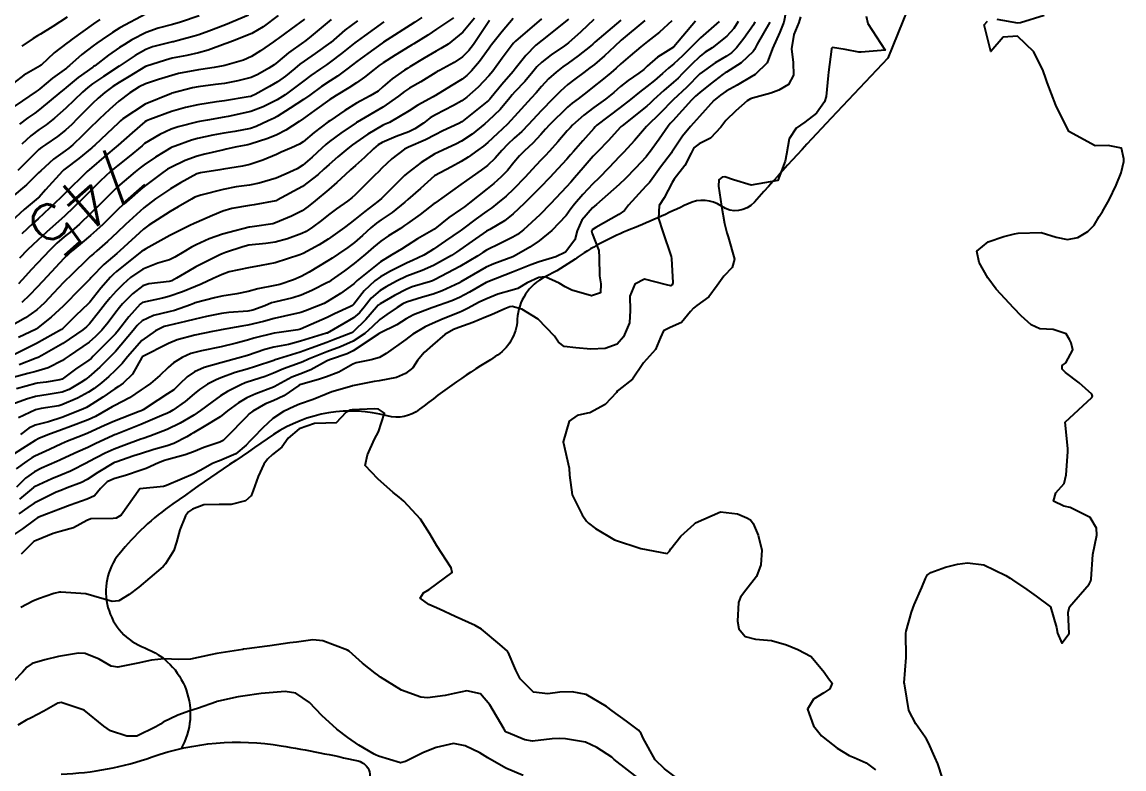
# Model space of a CAD drawing. Header units: metres. Extents: x 318500 to 325275, y 7408834 to 7428799.
# Drawn here: x 319879.8 to 319963.3, y 7410857.1 to 7410913.7 of the extents above; entities that cross this region are included whole.
import ezdxf
from ezdxf.enums import TextEntityAlignment as Align

# ---------------------------------------------------------------- set-up
doc = ezdxf.new("R2010")
doc.units = ezdxf.units.M
doc.header["$MEASUREMENT"] = 0
for name, color, linetype in [('Cotas', 45, 'Continuous'), ('Curvas de Nivel 1m', 11, 'Continuous'), ('Curvas de Nivel 5m', 15, 'Continuous'), ('Hidrografia', 140, 'Continuous')]:
    doc.layers.add(name, color=color, linetype=linetype)
doc.styles.add('Style-STANDARD', font='STANDARD.shx')

msp = doc.modelspace()

# ---------------------------------------------------------------- linework, layer by layer
at = {"layer": 'Curvas de Nivel 1m', "flags": 128}
for points, elevation in [([(319937.768, 7410915.105), (319937.505, 7410913.665), (319937.182, 7410912.916), (319936.643, 7410911.678), (319936.242, 7410910.596), (319935.326, 7410909.697), (319935.201, 7410909.637), (319935.139, 7410909.601), (319933.948, 7410908.892), (319933.121, 7410908.433), (319932.692, 7410908.151), (319932.202, 7410907.734), (319931.098, 7410906.53), (319930.414, 7410905.76), (319929.813, 7410905.035), (319929.062, 7410903.887), (319929.02, 7410903.821), (319928.991, 7410903.781), (319928.14, 7410902.693), (319927.51, 7410901.795), (319927.305, 7410901.519), (319927.025, 7410901.251), (319925.736, 7410899.819), (319925.426, 7410899.401), (319924.999, 7410899.102), (319923.254, 7410898.126), (319922.981, 7410897.938), (319922.943, 7410897.898), (319922.931, 7410897.86), (319922.977, 7410897.657), (319923.467, 7410896.362), (319923.51, 7410895.852), (319923.529, 7410894.445), (319923.62, 7410893.85), (319923.603, 7410893.167), (319922.916, 7410892.938), (319921.425, 7410893.372), (319920.926, 7410893.609), (319920.477, 7410893.887), (319919.417, 7410894.385), (319918.934, 7410894.336), (319918.057, 7410893.923), (319917.351, 7410893.506), (319916.922, 7410893.381), (319915.812, 7410893.055), (319914.911, 7410892.698), (319914.412, 7410892.463), (319913.514, 7410891.981), (319913.11, 7410891.773), (319912.895, 7410891.682), (319911.69, 7410891.206), (319910.882, 7410890.844), (319910.323, 7410890.58), (319909.373, 7410890.035), (319909.089, 7410889.817), (319908.866, 7410889.639), (319907.374, 7410888.581), (319906.852, 7410888.279), (319906.229, 7410888.079), (319905.085, 7410887.858), (319904.845, 7410887.758), (319903.778, 7410887.169), (319902.83, 7410886.805), (319902.323, 7410886.632), (319900.821, 7410886.19), (319900.791, 7410886.179), (319900.746, 7410886.151), (319899.62, 7410885.356), (319898.802, 7410884.986), (319898.231, 7410884.754), (319897.253, 7410884.195), (319896.994, 7410883.992), (319896.786, 7410883.785), (319895.274, 7410882.222), (319895.004, 7410881.989), (319894.765, 7410881.865), (319893.557, 7410881.449), (319892.753, 7410881.129), (319892.124, 7410880.891), (319890.743, 7410880.505), (319890.568, 7410880.457), (319890.114, 7410880.289), (319889.168, 7410879.869), (319888.731, 7410879.707), (319887.684, 7410879.367), (319886.721, 7410879.082), (319886.221, 7410878.842), (319885.72, 7410878.35), (319885.261, 7410877.798), (319884.702, 7410877.533), (319883.412, 7410877.094), (319882.694, 7410876.81), (319881.636, 7410876.406), (319880.966, 7410876.136), (319880.683, 7410875.956), (319879.822, 7410875.279), (319878.661, 7410874.525)], 728), ([(319889.19, 7410914.31), (319887.179, 7410913.25), (319886.626, 7410912.895), (319885.854, 7410912.353), (319885.447, 7410912.076), (319885.163, 7410911.876), (319884.309, 7410911.216), (319883.379, 7410910.386), (319883.249, 7410910.277), (319883.137, 7410910.197), (319882.092, 7410909.439), (319881.113, 7410908.622), (319881.002, 7410908.53), (319880.848, 7410908.423), (319879.821, 7410907.714), (319879.098, 7410907.225)], 752), ([(319930.809, 7410913.756), (319929.17, 7410911.802), (319929.142, 7410911.78), (319927.921, 7410911.03), (319927.148, 7410910.337), (319926.875, 7410910.073), (319926.517, 7410909.809), (319925.704, 7410909.249), (319925.124, 7410908.788), (319924.604, 7410908.351), (319923.97, 7410907.847), (319923.103, 7410907.208), (319922.338, 7410906.627), (319921.488, 7410905.876), (319921.292, 7410905.673), (319921.083, 7410905.43), (319920.362, 7410904.6), (319919.727, 7410903.9), (319919.406, 7410903.553), (319919.049, 7410903.179), (319918.437, 7410902.521), (319917.905, 7410901.927), (319917.021, 7410901.015), (319916.46, 7410900.501), (319915.811, 7410899.952), (319915.361, 7410899.6), (319915.001, 7410899.354), (319914.184, 7410898.78), (319913.153, 7410897.987), (319913.054, 7410897.914), (319912.978, 7410897.861), (319911.866, 7410897.107), (319910.957, 7410896.477), (319910.681, 7410896.296), (319910.222, 7410896.027), (319909.359, 7410895.623), (319908.944, 7410895.434), (319907.69, 7410894.811), (319906.933, 7410894.387), (319906.493, 7410894.077), (319905.686, 7410893.321), (319904.903, 7410892.312), (319904.801, 7410892.202), (319904.611, 7410892.103), (319903.442, 7410891.565), (319902.888, 7410891.3), (319902.078, 7410890.937), (319900.874, 7410890.423), (319900.664, 7410890.362), (319899.245, 7410890.174), (319898.869, 7410890.106), (319897.328, 7410889.733), (319896.864, 7410889.593), (319896.001, 7410889.353), (319894.859, 7410889.087), (319893.367, 7410888.765), (319892.854, 7410888.653), (319892.553, 7410888.563), (319891.896, 7410888.27), (319891.247, 7410887.873), (319890.839, 7410887.515), (319890.212, 7410886.907), (319889.52, 7410886.3), (319889.108, 7410886.013), (319888.812, 7410885.807), (319887.915, 7410885.211), (319886.794, 7410884.636), (319886.605, 7410884.529), (319886.31, 7410884.345), (319885.333, 7410883.806), (319884.782, 7410883.556), (319883.441, 7410883.045), (319882.774, 7410882.794), (319881.735, 7410882.406), (319881.054, 7410882.128), (319880.763, 7410881.973), (319879.815, 7410881.368), (319878.744, 7410880.691)], 733), ([(319925.148, 7410913.831), (319923.173, 7410912.143), (319923.022, 7410912.011), (319922.855, 7410911.863), (319921.919, 7410911.112), (319921.15, 7410910.571), (319920.742, 7410910.29), (319920.233, 7410909.894), (319919.659, 7410909.375), (319919.123, 7410908.793), (319918.719, 7410908.313), (319918.362, 7410907.921), (319917.096, 7410906.525), (319916.82, 7410906.216), (319916.547, 7410905.945), (319915.787, 7410905.245), (319915.069, 7410904.554), (319914.746, 7410904.283), (319914.319, 7410903.971), (319913.588, 7410903.446), (319913.047, 7410903.112), (319912.321, 7410902.72), (319911.03, 7410902.02), (319909.972, 7410901.079), (319909.012, 7410900.247), (319908.779, 7410900.043), (319907.806, 7410899.25), (319906.989, 7410898.701), (319906.622, 7410898.439), (319906.202, 7410898.082), (319905.561, 7410897.501), (319904.963, 7410896.984), (319904.462, 7410896.6), (319903.744, 7410896.112), (319903.27, 7410895.793), (319902.945, 7410895.581), (319901.53, 7410894.735), (319900.933, 7410894.408), (319900.349, 7410894.159), (319899.295, 7410893.804), (319898.923, 7410893.722), (319897.635, 7410893.477), (319896.916, 7410893.266), (319896.044, 7410893.082), (319894.91, 7410892.921), (319894.359, 7410892.788), (319892.902, 7410892.399), (319892.797, 7410892.365), (319892.536, 7410892.264), (319891.328, 7410891.841), (319890.892, 7410891.738), (319889.726, 7410891.458), (319888.881, 7410891.046), (319888.503, 7410890.689), (319888.194, 7410890.32), (319886.854, 7410888.727), (319886.666, 7410888.527), (319886.485, 7410888.344), (319885.663, 7410887.526), (319884.827, 7410886.803), (319884.576, 7410886.612), (319884.219, 7410886.369), (319883.341, 7410885.853), (319882.809, 7410885.654), (319881.746, 7410885.466), (319880.803, 7410885.307), (319880.11, 7410885.117), (319878.793, 7410884.628)], 736), ([(319921.19, 7410913.898), (319919.174, 7410912.305), (319918.708, 7410911.917), (319917.937, 7410911.15), (319917.143, 7410910.137), (319917.059, 7410910.023), (319916.994, 7410909.941), (319916.12, 7410908.955), (319915.321, 7410907.958), (319915.224, 7410907.843), (319915.108, 7410907.734), (319913.738, 7410906.622), (319913.091, 7410906.127), (319912.864, 7410905.993), (319911.649, 7410905.444), (319911.077, 7410905.144), (319910.347, 7410904.751), (319909.062, 7410904.192), (319908.952, 7410904.151), (319908.753, 7410904.045), (319907.789, 7410903.319), (319907.038, 7410902.606), (319906.77, 7410902.338), (319906.502, 7410902.078), (319905.015, 7410900.597), (319904.759, 7410900.356), (319904.434, 7410900.106), (319903.589, 7410899.526), (319902.994, 7410899.063), (319902.473, 7410898.643), (319901.788, 7410898.138), (319901.297, 7410897.823), (319900.973, 7410897.654), (319899.88, 7410897.253), (319898.963, 7410897.017), (319898.238, 7410896.91), (319896.959, 7410896.767), (319896.5, 7410896.663), (319895.193, 7410896.226), (319894.949, 7410896.131), (319894.757, 7410896.042), (319892.939, 7410895.137), (319892.381, 7410894.82), (319891.482, 7410894.274), (319891.118, 7410894.087), (319890.926, 7410894.033), (319889.379, 7410893.847), (319888.921, 7410893.69), (319888.143, 7410893.09), (319887.395, 7410892.333), (319887.168, 7410892.063), (319886.89, 7410891.703), (319886.301, 7410890.924), (319885.813, 7410890.351), (319885.351, 7410889.869), (319884.861, 7410889.442), (319883.351, 7410888.382), (319883.053, 7410888.181), (319882.845, 7410888.041), (319881.75, 7410887.492), (319880.832, 7410887.218), (319880.203, 7410887.053), (319878.824, 7410886.685)], 738), ([(319914.047, 7410913.977), (319913.179, 7410912.912), (319912.054, 7410912.007), (319911.502, 7410911.678), (319911.162, 7410911.477), (319910.247, 7410910.935), (319909.144, 7410910.277), (319908.997, 7410910.188), (319908.765, 7410910.046), (319907.812, 7410909.377), (319907.12, 7410908.761), (319906.749, 7410908.442), (319906.14, 7410908.085), (319905.104, 7410907.526), (319904.221, 7410906.986), (319903.091, 7410906.2), (319902.978, 7410906.122), (319901.899, 7410905.316), (319901.067, 7410904.607), (319900.794, 7410904.424), (319900.183, 7410904.163), (319899.404, 7410903.825), (319899.052, 7410903.657), (319898.031, 7410903.205), (319897.04, 7410902.88), (319896.486, 7410902.761), (319895.035, 7410902.539), (319894.772, 7410902.496), (319893.293, 7410902.256), (319893.029, 7410902.171), (319891.792, 7410901.503), (319891.018, 7410901.051), (319889.887, 7410900.297), (319888.999, 7410899.601), (319887.602, 7410898.331), (319886.971, 7410897.73), (319886.244, 7410897.064), (319885.43, 7410896.355), (319885.177, 7410896.129), (319884.946, 7410895.912), (319883.361, 7410894.384), (319883.145, 7410894.169), (319882.923, 7410893.944), (319882.167, 7410893.146), (319881.475, 7410892.411), (319881.185, 7410892.127), (319880.892, 7410891.888), (319880.034, 7410891.277), (319878.873, 7410890.614)], 742), ([(319903.188, 7410913.882), (319901.522, 7410912.494), (319901.171, 7410912.204), (319901.098, 7410912.151), (319899.972, 7410911.354), (319899.147, 7410910.661), (319898.882, 7410910.445), (319898.485, 7410910.187), (319897.633, 7410909.695), (319897.129, 7410909.471), (319896.124, 7410909.216), (319895.122, 7410909.034), (319894.424, 7410908.937), (319893.118, 7410908.777), (319892.685, 7410908.696), (319891.155, 7410908.28), (319891.119, 7410908.27), (319891.091, 7410908.262), (319889.101, 7410907.456), (319887.415, 7410906.335), (319887.239, 7410906.187), (319887.086, 7410906.047), (319886.207, 7410905.215), (319885.283, 7410904.358), (319885.165, 7410904.252), (319885.057, 7410904.16), (319884.083, 7410903.336), (319883.032, 7410902.548), (319882.943, 7410902.479), (319882.849, 7410902.393), (319881.562, 7410900.958), (319881.07, 7410900.419), (319881.009, 7410900.361), (319879.939, 7410899.488), (319878.982, 7410898.594)], 747), ([(319901.188, 7410913.908), (319900.152, 7410913.138), (319899.172, 7410912.42), (319899.033, 7410912.32), (319898.827, 7410912.183), (319897.848, 7410911.505), (319897.153, 7410911.057), (319896.559, 7410910.799), (319895.142, 7410910.396), (319895.007, 7410910.367), (319894.333, 7410910.242), (319893.314, 7410910.081), (319893.137, 7410910.053), (319891.636, 7410909.771), (319891.13, 7410909.637), (319890.102, 7410909.318), (319889.12, 7410909.004), (319888.654, 7410908.78), (319887.951, 7410908.327), (319887.103, 7410907.682), (319886.392, 7410907.052), (319885.656, 7410906.354), (319885.367, 7410906.076), (319885.082, 7410905.805), (319884.351, 7410905.09), (319883.623, 7410904.382), (319883.324, 7410904.118), (319883.053, 7410903.925), (319882.151, 7410903.296), (319881.186, 7410902.418), (319881.028, 7410902.252), (319880.107, 7410901.341), (319879.032, 7410900.44)], 748), ([(319885.66, 7410913.88), (319885.182, 7410913.533), (319883.564, 7410912.384), (319883.34, 7410912.215), (319883.165, 7410912.082), (319882.212, 7410911.346), (319881.223, 7410910.419), (319881.177, 7410910.382), (319881.139, 7410910.355), (319879.907, 7410909.653), (319879.119, 7410909.041)], 753), ([(319932.599, 7410913.729), (319931.177, 7410912.489), (319930.439, 7410911.761), (319929.819, 7410911.111), (319929.151, 7410910.508), (319928.747, 7410910.183), (319928.296, 7410909.788), (319927.682, 7410909.244), (319927.125, 7410908.789), (319926.565, 7410908.362), (319925.882, 7410907.818), (319925.104, 7410907.201), (319923.321, 7410905.857), (319923.199, 7410905.747), (319923.086, 7410905.626), (319922.255, 7410904.686), (319921.547, 7410903.875), (319921.32, 7410903.613), (319921.051, 7410903.3), (319920.378, 7410902.552), (319919.764, 7410901.899), (319919.022, 7410901.135), (319917.821, 7410899.928), (319916.998, 7410899.148), (319916.319, 7410898.618), (319915.206, 7410897.958), (319915.055, 7410897.883), (319914.978, 7410897.835), (319913.873, 7410897.07), (319912.957, 7410896.426), (319912.701, 7410896.246), (319912.315, 7410896), (319910.942, 7410895.237), (319910.099, 7410894.868), (319908.934, 7410894.428), (319908.135, 7410894.052), (319907.365, 7410893.622), (319906.919, 7410893.346), (319906.232, 7410892.759), (319905.691, 7410892.088), (319905.334, 7410891.653), (319904.888, 7410891.279), (319904.144, 7410890.844), (319902.901, 7410890.12), (319902.879, 7410890.111), (319902.851, 7410890.101), (319900.863, 7410889.497), (319899.96, 7410889.262), (319898.859, 7410889.054), (319898.164, 7410888.88), (319896.852, 7410888.426), (319896.137, 7410888.211), (319895.124, 7410887.948), (319894.845, 7410887.875), (319893.572, 7410887.516), (319892.834, 7410887.191), (319892.28, 7410886.813), (319891.732, 7410886.271), (319891.264, 7410885.825), (319890.808, 7410885.508), (319890.054, 7410885.039), (319888.945, 7410884.308), (319888.789, 7410884.228), (319888.647, 7410884.171), (319886.781, 7410883.457), (319886.016, 7410883.109), (319884.772, 7410882.545), (319884.332, 7410882.367), (319883.226, 7410881.92), (319882.76, 7410881.717), (319881.848, 7410881.309), (319880.746, 7410880.797), (319880.505, 7410880.661), (319880.137, 7410880.426), (319879.335, 7410879.83)], 732), ([(319934.044, 7410913.711), (319933.715, 7410913.184), (319933.179, 7410912.61), (319932.054, 7410911.737), (319931.525, 7410911.385), (319931.16, 7410911.102), (319930.475, 7410910.436), (319929.815, 7410909.77), (319929.475, 7410909.434), (319929.13, 7410909.121), (319928.406, 7410908.501), (319927.626, 7410907.795), (319927.367, 7410907.538), (319927.105, 7410907.307), (319925.235, 7410905.828), (319925.16, 7410905.758), (319925.088, 7410905.679), (319924.199, 7410904.717), (319923.379, 7410903.855), (319923.222, 7410903.693), (319923.055, 7410903.508), (319922.286, 7410902.623), (319921.625, 7410901.874), (319921.347, 7410901.557), (319921.023, 7410901.189), (319919.823, 7410899.898), (319918.997, 7410899.072), (319917.76, 7410897.928), (319917.32, 7410897.59), (319916.972, 7410897.387), (319916.011, 7410896.903), (319914.956, 7410896.39), (319914.689, 7410896.229), (319914.298, 7410895.97), (319912.942, 7410895.174), (319911.087, 7410894.173), (319910.931, 7410894.092), (319910.882, 7410894.069), (319910.723, 7410894.022), (319909.344, 7410893.615), (319908.921, 7410893.456), (319907.996, 7410892.972), (319906.904, 7410892.341), (319906.754, 7410892.22), (319906.628, 7410892.074), (319905.821, 7410891.151), (319904.872, 7410890.204), (319904.81, 7410890.161), (319904.688, 7410890.102), (319903.383, 7410889.596), (319902.863, 7410889.401), (319901.686, 7410888.966), (319900.855, 7410888.683), (319899.205, 7410888.175), (319898.943, 7410888.084), (319898.848, 7410888.048), (319897.458, 7410887.577), (319896.838, 7410887.393), (319895.926, 7410887.121), (319894.828, 7410886.733), (319894.472, 7410886.588), (319893.832, 7410886.245), (319893.223, 7410885.845), (319892.809, 7410885.515), (319892.124, 7410884.943), (319891.195, 7410884.276), (319890.943, 7410884.124), (319890.788, 7410884.046), (319890.369, 7410883.869), (319888.779, 7410883.191), (319886.881, 7410882.448), (319886.771, 7410882.401), (319886.727, 7410882.384), (319886.64, 7410882.341), (319885.367, 7410881.748), (319884.757, 7410881.46), (319884.002, 7410881.12), (319882.742, 7410880.545), (319882.638, 7410880.495), (319882.407, 7410880.395), (319881.258, 7410879.886), (319880.728, 7410879.619), (319880.03, 7410879.117), (319879.351, 7410878.434)], 731), ([(319923.11, 7410913.861), (319922.103, 7410912.949), (319921.172, 7410912.113), (319920.87, 7410911.885), (319919.861, 7410911.198), (319919.151, 7410910.652), (319918.773, 7410910.289), (319918.47, 7410909.92), (319917.873, 7410909.185), (319917.117, 7410908.391), (319916.901, 7410908.155), (319916.728, 7410907.944), (319915.991, 7410907.061), (319915.092, 7410906.184), (319914.832, 7410905.964), (319913.868, 7410905.188), (319913.07, 7410904.659), (319912.63, 7410904.433), (319911.697, 7410904.01), (319911.271, 7410903.802), (319911.055, 7410903.689), (319910.024, 7410903.052), (319909.034, 7410902.292), (319908.9, 7410902.174), (319908.755, 7410902.044), (319907.012, 7410900.316), (319906.72, 7410900.074), (319905.75, 7410899.338), (319904.989, 7410898.714), (319904.647, 7410898.441), (319904.198, 7410898.108), (319903.487, 7410897.6), (319902.967, 7410897.241), (319902.277, 7410896.813), (319901.072, 7410896.148), (319900.949, 7410896.087), (319900.833, 7410896.035), (319898.943, 7410895.448), (319897.902, 7410895.229), (319896.939, 7410895.066), (319895.468, 7410894.755), (319894.933, 7410894.564), (319894.255, 7410894.24), (319893.354, 7410893.823), (319892.921, 7410893.645), (319891.941, 7410893.243), (319890.909, 7410892.881), (319890.427, 7410892.767), (319888.902, 7410892.443), (319888.818, 7410892.394), (319888.737, 7410892.312), (319887.863, 7410891.348), (319887.094, 7410890.337), (319886.867, 7410890.068), (319886.009, 7410889.198), (319885.17, 7410888.357), (319885.008, 7410888.198), (319884.846, 7410888.068), (319883.832, 7410887.378), (319882.824, 7410886.639), (319882.65, 7410886.565), (319881.59, 7410886.408), (319880.913, 7410886.324), (319880.818, 7410886.309), (319879.357, 7410885.89)], 737), ([(319899.19, 7410914.163), (319898.054, 7410913.319), (319897.176, 7410912.817), (319895.708, 7410912.222), (319895.317, 7410912.078), (319895.167, 7410912.021), (319893.87, 7410911.538), (319893.156, 7410911.346), (319892.265, 7410911.157), (319891.15, 7410910.932), (319890.634, 7410910.801), (319889.14, 7410910.323), (319889.117, 7410910.31), (319887.894, 7410909.563), (319887.121, 7410909.09), (319886.665, 7410908.796), (319886.043, 7410908.351), (319885.539, 7410907.923), (319885.101, 7410907.502), (319883.986, 7410906.377), (319883.538, 7410905.928), (319883.076, 7410905.49), (319882.47, 7410904.998), (319881.575, 7410904.412), (319881.268, 7410904.206), (319881.054, 7410904.018), (319880.251, 7410903.219), (319879.459, 7410902.436)], 749), ([(319910.073, 7410914.031), (319909.544, 7410913.679), (319909.184, 7410913.445), (319907.446, 7410912.339), (319907.171, 7410912.157), (319907.048, 7410912.072), (319905.962, 7410911.284), (319905.149, 7410910.688), (319904.813, 7410910.435), (319904.388, 7410910.108), (319903.665, 7410909.581), (319903.127, 7410909.23), (319902.464, 7410908.786), (319901.591, 7410908.143), (319901.107, 7410907.801), (319900.088, 7410907.153), (319899.094, 7410906.533), (319898.865, 7410906.409), (319898.412, 7410906.187), (319897.52, 7410905.759), (319897.081, 7410905.621), (319895.895, 7410905.4), (319895.075, 7410905.262), (319894.218, 7410905.098), (319893.069, 7410904.859), (319892.602, 7410904.73), (319891.374, 7410904.277), (319891.148, 7410904.189), (319891.058, 7410904.143), (319889.896, 7410903.449), (319889.038, 7410902.865), (319888.726, 7410902.624), (319888.353, 7410902.32), (319887.018, 7410901.184), (319886.58, 7410900.779), (319886.148, 7410900.349), (319885.583, 7410899.772), (319884.992, 7410899.189), (319884.126, 7410898.373), (319883.513, 7410897.841), (319882.965, 7410897.401), (319882.418, 7410896.938), (319881.872, 7410896.406), (319880.94, 7410895.423), (319880.457, 7410894.903), (319880.03, 7410894.429), (319879.496, 7410893.859)], 744), ([(319915.188, 7410913.789), (319913.975, 7410911.978), (319913.632, 7410911.514), (319913.156, 7410911.044), (319912.525, 7410910.624), (319911.408, 7410910.016), (319911.235, 7410909.922), (319911.138, 7410909.862), (319909.997, 7410909.161), (319909.119, 7410908.666), (319908.748, 7410908.413), (319908.298, 7410908.052), (319907.102, 7410907.225), (319905.177, 7410906.099), (319905.124, 7410906.065), (319905.089, 7410906.045), (319903.937, 7410905.251), (319903.067, 7410904.62), (319902.788, 7410904.4), (319902.478, 7410904.129), (319901.746, 7410903.443), (319901.04, 7410902.826), (319900.628, 7410902.565), (319899.791, 7410902.169), (319899.027, 7410901.857), (319897.744, 7410901.472), (319897.021, 7410901.331), (319895.995, 7410901.19), (319895.018, 7410901.006), (319893.314, 7410900.557), (319893.012, 7410900.465), (319892.87, 7410900.403), (319892.613, 7410900.264), (319891.593, 7410899.682), (319890.996, 7410899.332), (319889.371, 7410898.304), (319888.975, 7410897.994), (319887.179, 7410896.337), (319886.948, 7410896.143), (319885.971, 7410895.318), (319885.043, 7410894.359), (319884.99, 7410894.299), (319884.928, 7410894.228), (319884, 7410893.288), (319883.117, 7410892.387), (319883.008, 7410892.279), (319882.897, 7410892.168), (319881.976, 7410891.311), (319880.87, 7410890.436), (319880.843, 7410890.42), (319879.516, 7410889.781)], 741), ([(319936.445, 7410913.681), (319935.477, 7410912), (319935.326, 7410911.698), (319935.274, 7410911.593), (319935.166, 7410911.449), (319934.27, 7410910.593), (319933.143, 7410909.889), (319933.037, 7410909.826), (319932.893, 7410909.724), (319931.906, 7410908.961), (319931.119, 7410908.35), (319930.802, 7410908.067), (319930.502, 7410907.759), (319929.094, 7410906.201), (319928.89, 7410905.985), (319928.719, 7410905.784), (319928.047, 7410904.819), (319927.309, 7410903.798), (319927.2, 7410903.656), (319927.055, 7410903.479), (319926.252, 7410902.602), (319925.502, 7410901.823), (319925.025, 7410901.37), (319923.291, 7410899.856), (319923.006, 7410899.598), (319922.189, 7410898.671), (319921.832, 7410897.871), (319921.655, 7410897.188), (319920.956, 7410896.256), (319920.212, 7410895.891), (319918.946, 7410895.507), (319918.316, 7410895.292), (319916.938, 7410894.739), (319916.365, 7410894.517), (319914.93, 7410893.96), (319913.676, 7410893.221), (319912.912, 7410892.817), (319912.336, 7410892.571), (319910.9, 7410892.049), (319910.877, 7410892.043), (319910.811, 7410892.021), (319909.433, 7410891.493), (319908.887, 7410891.19), (319908.182, 7410890.749), (319906.871, 7410890.118), (319906.844, 7410890.097), (319906.814, 7410890.071), (319904.857, 7410888.762), (319904.412, 7410888.547), (319903.14, 7410888.117), (319902.933, 7410888.035), (319902.848, 7410887.985), (319901.653, 7410887.322), (319900.833, 7410887.016), (319900.207, 7410886.781), (319899.106, 7410886.176), (319898.929, 7410886.068), (319898.818, 7410886.018), (319897.477, 7410885.527), (319896.805, 7410885.215), (319896.168, 7410884.841), (319895.346, 7410884.222), (319894.786, 7410883.78), (319893.578, 7410883.048), (319892.773, 7410882.557), (319892.585, 7410882.449), (319892.266, 7410882.265), (319891.271, 7410881.766), (319890.76, 7410881.583), (319889.755, 7410881.295), (319888.75, 7410880.982), (319888.252, 7410880.812), (319886.874, 7410880.338), (319886.777, 7410880.302), (319886.739, 7410880.286), (319885.517, 7410879.563), (319884.72, 7410879.024), (319884.292, 7410878.79), (319883.204, 7410878.383), (319882.708, 7410878.197), (319882.367, 7410878.055), (319880.698, 7410877.228), (319880.207, 7410876.913), (319879.541, 7410876.431)], 729), ([(319919.125, 7410913.911), (319917.173, 7410912.243), (319917.023, 7410912.09), (319916.907, 7410911.943), (319916.165, 7410910.94), (319915.434, 7410909.957), (319915.303, 7410909.793), (319915.135, 7410909.594), (319914.339, 7410908.754), (319913.473, 7410907.985), (319913.107, 7410907.723), (319912.473, 7410907.369), (319911.096, 7410906.659), (319910.701, 7410906.416), (319910.197, 7410906.029), (319909.54, 7410905.578), (319909.08, 7410905.369), (319908.119, 7410905.01), (319907.067, 7410904.549), (319906.764, 7410904.375), (319906.404, 7410904.08), (319905.733, 7410903.406), (319905.041, 7410902.8), (319904.656, 7410902.483), (319904.248, 7410902.108), (319903.624, 7410901.514), (319903.019, 7410901), (319901.982, 7410900.135), (319901.45, 7410899.697), (319900.999, 7410899.385), (319900.189, 7410898.965), (319898.984, 7410898.458), (319898.768, 7410898.398), (319897.377, 7410898.196), (319897.026, 7410898.153), (319896.979, 7410898.142), (319895.447, 7410897.749), (319894.971, 7410897.608), (319893.962, 7410897.248), (319892.958, 7410896.803), (319892.602, 7410896.616), (319892.034, 7410896.269), (319891.361, 7410895.86), (319890.944, 7410895.667), (319890.068, 7410895.42), (319888.936, 7410894.953), (319888, 7410894.324), (319887.43, 7410893.825), (319886.914, 7410893.301), (319886.461, 7410892.791), (319886.105, 7410892.348), (319885.575, 7410891.668), (319884.877, 7410890.829), (319884.65, 7410890.587), (319884.388, 7410890.367), (319882.859, 7410889.333), (319881.275, 7410888.414), (319880.992, 7410888.274), (319880.847, 7410888.216), (319879.548, 7410887.725)], 739), ([(319893.189, 7410914.148), (319891.791, 7410913.667), (319891.182, 7410913.487), (319890.092, 7410913.21), (319889.176, 7410912.89), (319888.1, 7410912.326), (319887.529, 7410911.971), (319887.161, 7410911.742), (319886.322, 7410911.178), (319885.279, 7410910.359), (319885.199, 7410910.3), (319885.138, 7410910.259), (319884.029, 7410909.474), (319883.115, 7410908.722), (319882.933, 7410908.572), (319882.723, 7410908.396), (319881.096, 7410907.055), (319880.737, 7410906.781), (319880.224, 7410906.429), (319879.574, 7410905.944)], 751), ([(319929.009, 7410913.782), (319928.067, 7410912.905), (319927.174, 7410912.205), (319926.669, 7410911.808), (319925.863, 7410911.116), (319925.15, 7410910.509), (319924.793, 7410910.187), (319924.389, 7410909.841), (319923.706, 7410909.277), (319923.124, 7410908.813), (319922.588, 7410908.395), (319921.899, 7410907.872), (319921.454, 7410907.529), (319921.103, 7410907.225), (319919.743, 7410905.9), (319919.425, 7410905.564), (319919.079, 7410905.164), (319918.478, 7410904.51), (319917.85, 7410903.928), (319917.454, 7410903.534), (319917.046, 7410903.03), (319916.557, 7410902.425), (319916.083, 7410901.949), (319915.521, 7410901.459), (319915.021, 7410901.04), (319913.687, 7410899.98), (319913.302, 7410899.689), (319913.002, 7410899.482), (319912.112, 7410898.884), (319911.053, 7410898.019), (319911.014, 7410897.985), (319910.979, 7410897.966), (319909.745, 7410897.256), (319908.961, 7410896.757), (319908.526, 7410896.477), (319907.792, 7410896.057), (319906.945, 7410895.521), (319905.173, 7410894.096), (319905.05, 7410893.976), (319904.926, 7410893.854), (319903.908, 7410893.117), (319902.906, 7410892.503), (319902.656, 7410892.371), (319902.096, 7410892.132), (319901.246, 7410891.793), (319900.893, 7410891.674), (319899.659, 7410891.398), (319898.886, 7410891.229), (319898.064, 7410891.007), (319896.878, 7410890.729), (319896.431, 7410890.652), (319894.872, 7410890.365), (319894.758, 7410890.345), (319894.208, 7410890.24), (319892.867, 7410889.967), (319891.529, 7410889.608), (319890.861, 7410889.335), (319888.879, 7410888.31), (319888.85, 7410888.279), (319888.134, 7410887.017), (319887.449, 7410886.331), (319887.074, 7410886.079), (319886.813, 7410885.9), (319885.901, 7410885.252), (319884.793, 7410884.562), (319884.661, 7410884.493), (319884.374, 7410884.366), (319882.783, 7410883.733), (319881.772, 7410883.397), (319880.777, 7410883.13), (319880.294, 7410882.906), (319879.649, 7410882.431)], 734), ([(319938.764, 7410914.079), (319938.633, 7410913.648), (319938.26, 7410912.733), (319938.08, 7410911.656), (319938.205, 7410910.604), (319938.219, 7410909.654), (319937.842, 7410908.947), (319937.123, 7410908.518), (319936.501, 7410908.298), (319935.113, 7410907.918), (319934.956, 7410907.858), (319934.709, 7410907.704), (319933.869, 7410906.945), (319933.095, 7410906.212), (319932.709, 7410905.726), (319931.937, 7410904.877), (319931.07, 7410904.442), (319930.68, 7410904.141), (319930.462, 7410903.759), (319929.992, 7410902.82), (319929.18, 7410901.778), (319929.027, 7410901.517), (319928.436, 7410900.365), (319928.053, 7410899.79), (319927.988, 7410898.798), (319928.322, 7410897.787), (319928.952, 7410895.912), (319928.979, 7410895.78), (319929.076, 7410893.923), (319929.042, 7410893.778), (319928.993, 7410893.715), (319928.929, 7410893.692), (319928.6, 7410893.783), (319926.934, 7410894.2), (319926.196, 7410893.811), (319925.823, 7410892.91), (319925.861, 7410891.816), (319925.802, 7410890.9), (319925.343, 7410889.823), (319924.865, 7410889.289), (319923.957, 7410888.94), (319922.86, 7410888.887), (319921.738, 7410888.994), (319920.862, 7410889.1), (319920.413, 7410889.434), (319920.116, 7410889.891), (319918.889, 7410891.181), (319917.641, 7410891.929), (319916.903, 7410892.122), (319916.739, 7410892.106), (319916.343, 7410891.946), (319915.344, 7410891.505), (319914.89, 7410891.32), (319913.94, 7410890.918), (319912.878, 7410890.55), (319912.473, 7410890.399), (319911.806, 7410890.006), (319910.862, 7410889.209), (319910.245, 7410888.637), (319909.737, 7410888.031), (319909.383, 7410887.494), (319908.835, 7410887.046), (319908.134, 7410886.746), (319906.826, 7410886.502), (319906.453, 7410886.448), (319904.82, 7410886.115), (319904.768, 7410886.101), (319903.259, 7410885.67), (319902.811, 7410885.5), (319901.841, 7410885.098), (319900.799, 7410884.721), (319900.401, 7410884.551), (319899.584, 7410884.168), (319898.785, 7410883.65), (319898.022, 7410882.943), (319897.275, 7410882.195), (319897.032, 7410881.931), (319896.761, 7410881.623), (319895.98, 7410880.983), (319894.743, 7410880.452), (319894.575, 7410880.4), (319894.204, 7410880.238), (319893.274, 7410879.71), (319892.728, 7410879.434), (319891.911, 7410879.079), (319890.714, 7410878.564), (319890.49, 7410878.507), (319888.71, 7410878.31), (319887.273, 7410876.331), (319886.915, 7410876.108), (319886.686, 7410876.069), (319884.999, 7410876.044), (319884.683, 7410875.922), (319883.682, 7410875.368), (319882.67, 7410875.088), (319882.126, 7410874.94), (319880.838, 7410874.417), (319880.711, 7410874.368), (319880.659, 7410874.331), (319879.696, 7410873.378)], 727), ([(319883.187, 7410914.045), (319882.105, 7410913.332), (319881.174, 7410912.773), (319880.949, 7410912.645), (319880.621, 7410912.425), (319879.748, 7410911.847)], 754), ([(319905.187, 7410913.781), (319904.232, 7410913.057), (319903.17, 7410912.138), (319903.146, 7410912.12), (319901.989, 7410911.306), (319901.149, 7410910.719), (319900.823, 7410910.477), (319900.445, 7410910.16), (319899.727, 7410909.575), (319899.125, 7410909.152), (319898.517, 7410908.788), (319897.427, 7410908.197), (319897.217, 7410908.091), (319897.109, 7410908.05), (319896.914, 7410908.009), (319895.105, 7410907.721), (319894.499, 7410907.634), (319893.102, 7410907.415), (319892.157, 7410907.211), (319891.096, 7410906.898), (319889.455, 7410906.305), (319889.203, 7410906.194), (319889.087, 7410906.117), (319888.111, 7410905.288), (319887.06, 7410904.358), (319885.966, 7410903.431), (319885.034, 7410902.644), (319884.877, 7410902.518), (319884.704, 7410902.365), (319883.013, 7410900.694), (319882.706, 7410900.395), (319880.985, 7410898.773), (319880.801, 7410898.604), (319880.598, 7410898.424), (319879.752, 7410897.648)], 746), ([(319912.474, 7410914.001), (319911.181, 7410913.129), (319910.509, 7410912.695), (319909.455, 7410912.037), (319909.276, 7410911.932), (319909.167, 7410911.862), (319908.051, 7410911.163), (319907.148, 7410910.597), (319906.835, 7410910.384), (319906.446, 7410910.08), (319905.723, 7410909.499), (319905.125, 7410909.084), (319904.53, 7410908.695), (319903.576, 7410908.115), (319903.289, 7410907.937), (319903.107, 7410907.816), (319901.943, 7410906.982), (319901.092, 7410906.381), (319900.779, 7410906.155), (319899.763, 7410905.486), (319899.074, 7410905.142), (319898.392, 7410904.865), (319897.063, 7410904.417), (319896.892, 7410904.373), (319896.045, 7410904.215), (319895.242, 7410904.043), (319895.057, 7410904.002), (319893.633, 7410903.67), (319893.049, 7410903.521), (319892.125, 7410903.188), (319891.036, 7410902.669), (319890.79, 7410902.527), (319890.439, 7410902.289), (319889.019, 7410901.233), (319887.935, 7410900.326), (319886.997, 7410899.443), (319886.443, 7410898.891), (319885.893, 7410898.351), (319885.417, 7410897.912), (319884.967, 7410897.514), (319884.342, 7410896.986), (319883.602, 7410896.38), (319882.944, 7410895.759), (319881.671, 7410894.409), (319881.315, 7410894.023), (319880.918, 7410893.595), (319880.347, 7410892.987), (319879.756, 7410892.431)], 743), ([(319943.74, 7410914.116), (319943.85, 7410913.58), (319945.17, 7410911.56), (319943.357, 7410911.397), (319943.167, 7410911.404), (319942.146, 7410911.605), (319941.172, 7410911.752), (319941.11, 7410911.681), (319941.095, 7410911.621), (319940.878, 7410909.889), (319940.859, 7410909.623), (319940.702, 7410908.039), (319940.568, 7410907.625), (319939.959, 7410906.773), (319939.095, 7410906.1), (319938.429, 7410905.65), (319937.907, 7410904.829), (319937.702, 7410903.66), (319937.582, 7410903.132), (319937.03, 7410901.67), (319935.026, 7410901.31), (319933.671, 7410901.714), (319933.033, 7410901.953), (319932.82, 7410901.936), (319932.569, 7410901.727), (319932.552, 7410901.254), (319932.764, 7410899.724), (319932.99, 7410898.417), (319933.168, 7410897.718), (319933.272, 7410897.421), (319933.759, 7410895.712), (319933.573, 7410895.084), (319932.937, 7410894.43), (319932.451, 7410893.727), (319931.801, 7410892.852), (319930.907, 7410892.201), (319930.648, 7410892.01), (319930.428, 7410891.757), (319929.735, 7410890.919), (319928.881, 7410890.533), (319928.382, 7410890.28), (319928.147, 7410889.787), (319927.773, 7410888.878), (319926.851, 7410887.874), (319926.799, 7410887.801), (319926.029, 7410886.615), (319925.004, 7410885.827), (319924.9, 7410885.748), (319924.817, 7410885.627), (319923.948, 7410884.697), (319922.793, 7410884.083), (319922.615, 7410884.039), (319921.825, 7410883.87), (319921.223, 7410883.438), (319920.77, 7410881.88), (319921.227, 7410879.875), (319921.259, 7410879.347), (319921.454, 7410877.873), (319922.205, 7410876.355), (319922.539, 7410875.862), (319922.688, 7410875.709), (319923.226, 7410875.307), (319924.669, 7410874.458), (319926.66, 7410873.8), (319928.654, 7410873.411), (319928.83, 7410873.605), (319928.928, 7410873.776), (319929.696, 7410874.743), (319930.689, 7410875.652), (319930.743, 7410875.695), (319930.807, 7410875.748), (319932.699, 7410876.578), (319933.978, 7410876.426), (319934.694, 7410876.116), (319934.957, 7410875.961), (319935.165, 7410875.693), (319935.555, 7410874.808), (319935.836, 7410873.682), (319935.762, 7410872.565), (319935.412, 7410871.688), (319934.619, 7410870.637), (319934.198, 7410870.12), (319934.052, 7410869.706), (319933.991, 7410868.304), (319934.079, 7410867.705), (319934.572, 7410867.137), (319935.336, 7410866.921), (319936.567, 7410866.832), (319937.705, 7410866.511), (319938.558, 7410866.157), (319939.552, 7410865.63), (319940.538, 7410864.426), (319940.884, 7410863.965), (319941.168, 7410863.61), (319940.967, 7410863.169), (319940.519, 7410862.878), (319939.749, 7410862.39), (319939.291, 7410861.632), (319939.75, 7410860.358), (319940.341, 7410859.621), (319940.469, 7410859.5), (319941.533, 7410858.676), (319942.455, 7410858.109), (319942.828, 7410857.959), (319943.741, 7410857.571), (319944.442, 7410857.025)], 726), ([(319949.515, 7410856.413), (319949.151, 7410857.499), (319948.94, 7410857.988), (319948.466, 7410859.086), (319948.302, 7410859.346), (319948.191, 7410859.514), (319947.485, 7410860.525), (319946.96, 7410861.533), (319946.66, 7410863.406), (319946.624, 7410863.539), (319946.612, 7410863.62), (319946.754, 7410865.537), (319946.733, 7410867.382), (319946.752, 7410867.537), (319947.156, 7410868.977), (319947.358, 7410869.529), (319947.954, 7410870.851), (319948.219, 7410871.516), (319948.36, 7410871.788), (319948.637, 7410871.983), (319949.744, 7410872.393), (319950.647, 7410872.619), (319951.418, 7410872.702), (319952.646, 7410872.557), (319954.314, 7410871.756), (319954.632, 7410871.549), (319954.814, 7410871.427), (319955.896, 7410870.685), (319956.618, 7410870.201), (319957.705, 7410869.389), (319958.145, 7410867.827), (319958.224, 7410867.384), (319958.569, 7410866.629), (319959.105, 7410867.372), (319959.029, 7410868.948), (319959.13, 7410869.372), (319960.627, 7410871.088), (319960.76, 7410871.348), (319960.769, 7410871.485), (319960.9, 7410873.346), (319961.215, 7410874.809), (319961.181, 7410875.343), (319960.702, 7410876.136), (319959.192, 7410876.894), (319958.714, 7410877.001), (319957.915, 7410877.388), (319958.107, 7410878.005), (319958.733, 7410878.727), (319958.894, 7410879.378), (319959.014, 7410881.129), (319959.002, 7410881.377), (319958.8, 7410883.38), (319960.819, 7410885.246), (319960.887, 7410885.349), (319960.822, 7410885.5), (319959.861, 7410886.338), (319958.846, 7410887.136), (319958.585, 7410887.383), (319958.57, 7410887.667), (319958.857, 7410887.868), (319959.389, 7410888.855), (319959.253, 7410889.374), (319959.146, 7410889.639), (319958.887, 7410890.061), (319957.891, 7410890.389), (319956.89, 7410890.446), (319956.224, 7410890.74), (319955.473, 7410891.421), (319954.909, 7410892), (319953.574, 7410893.45), (319952.942, 7410894.291), (319952.282, 7410895.467), (319952.119, 7410896.318), (319952.976, 7410897.028), (319954.174, 7410897.442), (319954.983, 7410897.643), (319955.245, 7410897.687), (319956.985, 7410897.748), (319958.127, 7410897.389), (319958.978, 7410897.213), (319959.779, 7410897.368), (319960.536, 7410897.808), (319960.994, 7410898.304), (319961.398, 7410898.951), (319961.644, 7410899.34), (319962.154, 7410900.202), (319962.678, 7410901.325), (319963.049, 7410902.266), (319963.256, 7410903.12), (319963.264, 7410903.318), (319963.072, 7410904.127), (319962.075, 7410904.335), (319961.074, 7410904.305), (319959.09, 7410905.38), (319958.107, 7410907.39), (319957.444, 7410909.09), (319957.342, 7410909.398), (319957.149, 7410909.974), (319956.442, 7410911.411), (319955.188, 7410912.598), (319954.107, 7410912.526), (319953.17, 7410911.46), (319952.682, 7410913.465), (319952.916, 7410913.749)], 726), ([(319953.641, 7410913.89), (319955.202, 7410913.63), (319955.419, 7410913.643), (319957.208, 7410914.21)], 726), ([(319930.26, 7410855.752), (319928.44, 7410857.113), (319927.743, 7410857.787), (319926.835, 7410859.428), (319926.674, 7410859.798), (319926.474, 7410860.045), (319925.579, 7410860.718), (319924.495, 7410861.513), (319924.054, 7410861.837), (319922.513, 7410862.729), (319921.445, 7410862.941), (319920.515, 7410862.913), (319919.606, 7410862.801), (319918.515, 7410862.914), (319917.521, 7410863.925), (319917.187, 7410864.581), (319916.6, 7410865.939), (319916.583, 7410865.973), (319916.551, 7410866.023), (319915.975, 7410866.529), (319914.576, 7410867.684), (319914.119, 7410867.967), (319912.59, 7410868.658), (319911.406, 7410869.2), (319910.603, 7410869.558), (319909.95, 7410870.027), (319910.199, 7410870.439), (319910.617, 7410870.691), (319912.352, 7410871.994), (319912.3, 7410872.33), (319911.196, 7410874.012), (319910.674, 7410874.921), (319909.953, 7410876.027), (319908.703, 7410877.377), (319908.342, 7410877.681), (319907.899, 7410878.052), (319906.725, 7410879.068), (319905.761, 7410880.085), (319905.94, 7410880.895), (319906.47, 7410882.074), (319906.776, 7410882.631), (319907.249, 7410884.063), (319906.794, 7410884.356), (319906.487, 7410884.382), (319904.793, 7410884.297), (319904.625, 7410884.27), (319904.307, 7410884.105), (319903.576, 7410883.318), (319902.782, 7410883.289), (319901.927, 7410883.279), (319900.777, 7410882.863), (319899.94, 7410882.162), (319899.452, 7410881.477), (319898.751, 7410880.919), (319898.366, 7410880.563), (319898.101, 7410880.186), (319897.653, 7410879.264), (319897.283, 7410878.194), (319897.124, 7410877.778), (319896.702, 7410877.422), (319895.619, 7410877.136), (319894.699, 7410877.126), (319893.554, 7410877.103), (319892.695, 7410876.774), (319892.389, 7410876.567), (319892.154, 7410876.265), (319891.74, 7410875.204), (319891.485, 7410874.272), (319891.279, 7410873.645), (319890.635, 7410872.64), (319890.468, 7410872.447), (319890.3, 7410872.285), (319888.616, 7410870.876), (319887.881, 7410870.321), (319887.107, 7410869.827), (319886.602, 7410869.774), (319884.61, 7410870.36), (319882.712, 7410870.49), (319882.611, 7410870.492), (319882.194, 7410870.396), (319881.017, 7410870), (319880.601, 7410869.823), (319879.688, 7410869.334)], 726), ([(319917.742, 7410856.608), (319916.438, 7410857.149), (319915.079, 7410857.954), (319914.454, 7410858.33), (319913.345, 7410858.863), (319912.46, 7410859.022), (319911.163, 7410858.716), (319910.454, 7410858.448), (319910.15, 7410858.326), (319909.533, 7410858.029), (319908.828, 7410857.653), (319908.443, 7410857.568), (319906.779, 7410858.065), (319906.548, 7410858.166), (319906.451, 7410858.216), (319905.285, 7410858.914), (319904.464, 7410859.492), (319903.63, 7410860.108), (319902.485, 7410861.152), (319901.565, 7410862.134), (319900.51, 7410862.839), (319899.711, 7410862.963), (319898.51, 7410862.871), (319897.892, 7410862.804), (319896.506, 7410862.62), (319896.15, 7410862.561), (319894.652, 7410862.228), (319894.53, 7410862.199), (319894.499, 7410862.19), (319893.058, 7410861.685), (319892.489, 7410861.5), (319891.575, 7410861.178), (319890.475, 7410860.635), (319890.253, 7410860.503), (319889.903, 7410860.289), (319888.463, 7410859.578), (319887.714, 7410859.572), (319886.466, 7410859.988), (319885.971, 7410860.345), (319884.488, 7410861.565), (319882.747, 7410862.135), (319882.495, 7410862.076), (319881.423, 7410861.469), (319880.478, 7410860.984), (319880.099, 7410860.8), (319879.447, 7410860.43)], 724)]:
    msp.add_lwpolyline(points, dxfattribs=dict(at, elevation=elevation))
at = {"layer": 'Curvas de Nivel 5m', "flags": 128}
for points, elevation in [([(319916.992, 7410913.942), (319916.156, 7410912.974), (319915.344, 7410911.958), (319915.268, 7410911.859), (319915.166, 7410911.709), (319914.439, 7410910.682), (319913.832, 7410909.98), (319913.485, 7410909.635), (319913.13, 7410909.355), (319912.284, 7410908.841), (319911.112, 7410908.122), (319911.047, 7410908.084), (319910.928, 7410908.022), (319909.757, 7410907.38), (319909.099, 7410906.946), (319907.615, 7410906.062), (319907.249, 7410905.906), (319907.086, 7410905.834), (319905.974, 7410905.189), (319905.067, 7410904.56), (319904.801, 7410904.366), (319904.47, 7410904.106), (319903.706, 7410903.458), (319903.042, 7410902.887), (319902.64, 7410902.522), (319902.22, 7410902.132), (319901.021, 7410901.216), (319899.117, 7410900.178), (319899.044, 7410900.145), (319899.009, 7410900.132), (319897.357, 7410899.844), (319897.004, 7410899.786), (319895.675, 7410899.544), (319894.997, 7410899.341), (319894.204, 7410899.029), (319892.984, 7410898.506), (319892.818, 7410898.426), (319892.488, 7410898.265), (319891.474, 7410897.773), (319890.968, 7410897.499), (319889.152, 7410896.506), (319888.951, 7410896.38), (319888.859, 7410896.311), (319886.934, 7410894.779), (319886.697, 7410894.578), (319886.467, 7410894.345), (319885.742, 7410893.527), (319884.902, 7410892.472), (319884.849, 7410892.413), (319884.799, 7410892.362), (319883.834, 7410891.427), (319882.871, 7410890.473), (319882.828, 7410890.434), (319882.768, 7410890.392), (319880.859, 7410889.339), (319880.256, 7410889.026), (319879.096, 7410888.438)], 740), ([(319926.963, 7410913.803), (319925.175, 7410912.294), (319924.668, 7410911.838), (319923.894, 7410911.114), (319923.149, 7410910.465), (319922.807, 7410910.202), (319922.346, 7410909.868), (319921.651, 7410909.356), (319921.126, 7410908.94), (319920.566, 7410908.44), (319920.022, 7410907.896), (319919.1, 7410906.956), (319918.145, 7410905.924), (319917.635, 7410905.379), (319917.074, 7410904.871), (319916.58, 7410904.432), (319916.128, 7410903.949), (319915.629, 7410903.377), (319915.043, 7410902.812), (319914.557, 7410902.447), (319913.869, 7410901.977), (319913.024, 7410901.377), (319911.138, 7410900.018), (319911.064, 7410899.965), (319911.009, 7410899.924), (319909.935, 7410899.092), (319908.986, 7410898.417), (319908.763, 7410898.263), (319908.44, 7410898.048), (319907.545, 7410897.487), (319906.965, 7410897.09), (319906.406, 7410896.631), (319905.8, 7410896.087), (319904.943, 7410895.385), (319904.2, 7410894.845), (319903.201, 7410894.117), (319903.043, 7410894.004), (319902.927, 7410893.938), (319901.72, 7410893.336), (319900.912, 7410892.983), (319900.289, 7410892.779), (319898.904, 7410892.467), (319898.681, 7410892.405), (319898.164, 7410892.187), (319897.249, 7410891.842), (319896.894, 7410891.773), (319895.44, 7410891.674), (319894.891, 7410891.6), (319893.763, 7410891.371), (319892.884, 7410891.167), (319892.165, 7410890.983), (319890.876, 7410890.704), (319890.549, 7410890.61), (319889.893, 7410890.295), (319888.862, 7410889.546), (319887.777, 7410888.326), (319887.369, 7410887.805), (319886.834, 7410887.271), (319886.343, 7410886.83), (319885.804, 7410886.35), (319885.251, 7410885.918), (319884.809, 7410885.634), (319883.984, 7410885.19), (319882.794, 7410884.676), (319882.568, 7410884.619), (319881.228, 7410884.413), (319880.789, 7410884.299), (319879.518, 7410883.697)], 735), ([(319907.186, 7410913.686), (319905.723, 7410912.639), (319905.171, 7410912.239), (319905.092, 7410912.179), (319904.999, 7410912.102), (319903.98, 7410911.289), (319903.148, 7410910.667), (319902.83, 7410910.439), (319902.385, 7410910.131), (319901.651, 7410909.623), (319901.126, 7410909.232), (319900.518, 7410908.76), (319899.707, 7410908.171), (319899.106, 7410907.799), (319898.04, 7410907.251), (319897.097, 7410906.899), (319895.395, 7410906.528), (319895.092, 7410906.478), (319893.827, 7410906.249), (319893.212, 7410906.135), (319893.088, 7410906.112), (319891.605, 7410905.751), (319891.079, 7410905.575), (319890.207, 7410905.159), (319889.062, 7410904.468), (319888.974, 7410904.399), (319888.872, 7410904.313), (319887.882, 7410903.493), (319887.037, 7410902.819), (319886.771, 7410902.605), (319886.476, 7410902.346), (319885.728, 7410901.648), (319885.016, 7410900.942), (319884.435, 7410900.369), (319882.989, 7410898.986), (319882.347, 7410898.399), (319881.623, 7410897.757), (319880.961, 7410897.147), (319880.583, 7410896.797), (319880.192, 7410896.428), (319879.583, 7410895.794)], 745), ([(319935.305, 7410913.698), (319935.188, 7410913.47), (319934.465, 7410912.42), (319933.897, 7410911.713), (319933.528, 7410911.353), (319933.161, 7410911.104), (319932.3, 7410910.586), (319931.14, 7410909.766), (319930.132, 7410908.758), (319929.11, 7410907.78), (319928.119, 7410906.771), (319927.126, 7410905.8), (319927.109, 7410905.781), (319927.089, 7410905.755), (319926.176, 7410904.711), (319925.363, 7410903.825), (319925.216, 7410903.67), (319925.055, 7410903.5), (319924.243, 7410902.641), (319923.469, 7410901.853), (319923.026, 7410901.427), (319922.259, 7410900.626), (319921.628, 7410899.874), (319921.363, 7410899.518), (319920.997, 7410899.025), (319919.919, 7410897.896), (319918.968, 7410897.109), (319918.259, 7410896.622), (319917.051, 7410895.938), (319916.95, 7410895.897), (319915.526, 7410895.373), (319914.941, 7410895.104), (319913.029, 7410893.989), (319912.967, 7410893.952), (319912.929, 7410893.932), (319911.6, 7410893.33), (319910.916, 7410893.076), (319910.109, 7410892.831), (319908.906, 7410892.455), (319908.625, 7410892.324), (319908.187, 7410892.051), (319907.422, 7410891.532), (319906.886, 7410891.145), (319906.33, 7410890.627), (319905.742, 7410890.087), (319904.864, 7410889.508), (319903.892, 7410889.078), (319902.856, 7410888.705), (319901.474, 7410888.141), (319901.053, 7410887.941), (319900.846, 7410887.858), (319899.597, 7410887.411), (319898.833, 7410887.072), (319898.195, 7410886.821), (319896.823, 7410886.393), (319896.678, 7410886.347), (319896.345, 7410886.207), (319895.341, 7410885.693), (319894.807, 7410885.355), (319894.151, 7410884.888), (319893.297, 7410884.252), (319892.786, 7410883.903), (319891.757, 7410883.294), (319890.775, 7410882.803), (319889.468, 7410882.3), (319888.942, 7410882.133), (319888.766, 7410882.074), (319887.484, 7410881.604), (319886.755, 7410881.331), (319886.074, 7410881.022), (319884.798, 7410880.359), (319884.763, 7410880.337), (319884.739, 7410880.324), (319883.441, 7410879.668), (319882.725, 7410879.366), (319882.041, 7410879.08), (319880.711, 7410878.476), (319880.678, 7410878.453), (319880.642, 7410878.421), (319879.59, 7410877.542)], 730), ([(319896.937, 7410914.204), (319895.182, 7410913.475), (319893.92, 7410912.992), (319893.175, 7410912.718), (319892.828, 7410912.609), (319891.6, 7410912.276), (319891.259, 7410912.189), (319891.168, 7410912.169), (319889.666, 7410911.798), (319889.159, 7410911.606), (319888.339, 7410911.136), (319887.14, 7410910.34), (319885.936, 7410909.544), (319885.12, 7410908.996), (319884.752, 7410908.729), (319884.351, 7410908.371), (319883.098, 7410907.162), (319882.246, 7410906.403), (319881.602, 7410905.892), (319881.077, 7410905.531), (319880.434, 7410905.062), (319879.754, 7410904.433)], 750), ([(319926.429, 7410856.426), (319924.647, 7410857.827), (319924.547, 7410857.925), (319924.452, 7410857.999), (319923.328, 7410858.717), (319922.463, 7410859.127), (319920.953, 7410859.387), (319920.465, 7410859.416), (319919.953, 7410859.376), (319918.463, 7410859.21), (319917.862, 7410859.317), (319916.47, 7410859.896), (319916.414, 7410859.941), (319916.301, 7410860.113), (319915.215, 7410861.953), (319914.512, 7410862.779), (319913.479, 7410863.012), (319912.512, 7410862.811), (319911.834, 7410862.677), (319910.507, 7410862.499), (319910.002, 7410862.53), (319908.515, 7410863.067), (319906.934, 7410864.064), (319906.698, 7410864.234), (319906.533, 7410864.353), (319905.567, 7410865.112), (319904.549, 7410866.026), (319904.435, 7410866.101), (319902.56, 7410866.816), (319901.818, 7410866.874), (319900.558, 7410866.711), (319900.069, 7410866.646), (319898.554, 7410866.43), (319898.336, 7410866.4), (319896.796, 7410866.198), (319896.582, 7410866.167), (319896.55, 7410866.165), (319896.505, 7410866.156), (319894.546, 7410865.845), (319894.05, 7410865.743), (319892.542, 7410865.428), (319891.662, 7410865.39), (319890.542, 7410865.439), (319889.579, 7410865.333), (319888.538, 7410865.118), (319887.021, 7410864.819), (319886.536, 7410864.899), (319885.61, 7410865.418), (319884.545, 7410865.851), (319884.053, 7410865.875), (319882.542, 7410865.624), (319881.505, 7410865.37), (319880.537, 7410865.086), (319880.136, 7410864.822), (319879.808, 7410864.427), (319879.185, 7410863.769)], 725)]:
    msp.add_lwpolyline(points, dxfattribs=dict(at, elevation=elevation))
at = {"layer": 'Hidrografia'}
for points in [[(319947.982, 7410917.391), (319945.366, 7410910.948), (319941.076, 7410906.395, 0.007834), (319935.259, 7410900.026, -0.379713), (319932.764, 7410899.724, 0.270702), (319930.236, 7410899.917, -0.017248), (319925.603, 7410897.861, 0.057746), (319921.676, 7410895.722, -0.039754), (319919.417, 7410894.385, 0.274084), (319917.301, 7410891.16, -0.249273), (319915.628, 7410888.332, 0.029976), (319909.901, 7410884.348, -0.237319), (319907.442, 7410883.845, 0.217298), (319898.838, 7410882.423, 0.00466), (319891.204, 7410877.189, 0.070966), (319887.129, 7410873.377, 0.510265), (319889.07, 7410866.269, -0.460289), (319891.83, 7410858.646, 1.715556)], [(319882.748, 7410856.713, 0.076655), (319889.646, 7410858.015, -0.127073), (319899.404, 7410858.863, -0.014263), (319905.23, 7410857.714, -0.60238), (319905.766, 7410855.724, 0.590167)]]:
    msp.add_lwpolyline(points, format="xyb", dxfattribs=at)

# ---------------------------------------------------------------- texts
at = {"layer": 'Cotas', "style": 'Style-STANDARD'}
msp.add_text('745', height=4, rotation=221.40891, dxfattribs=at).set_placement((319884.617, 7410900.071, 745), align=Align.MIDDLE_CENTER)

doc.saveas('drawing.dxf')
